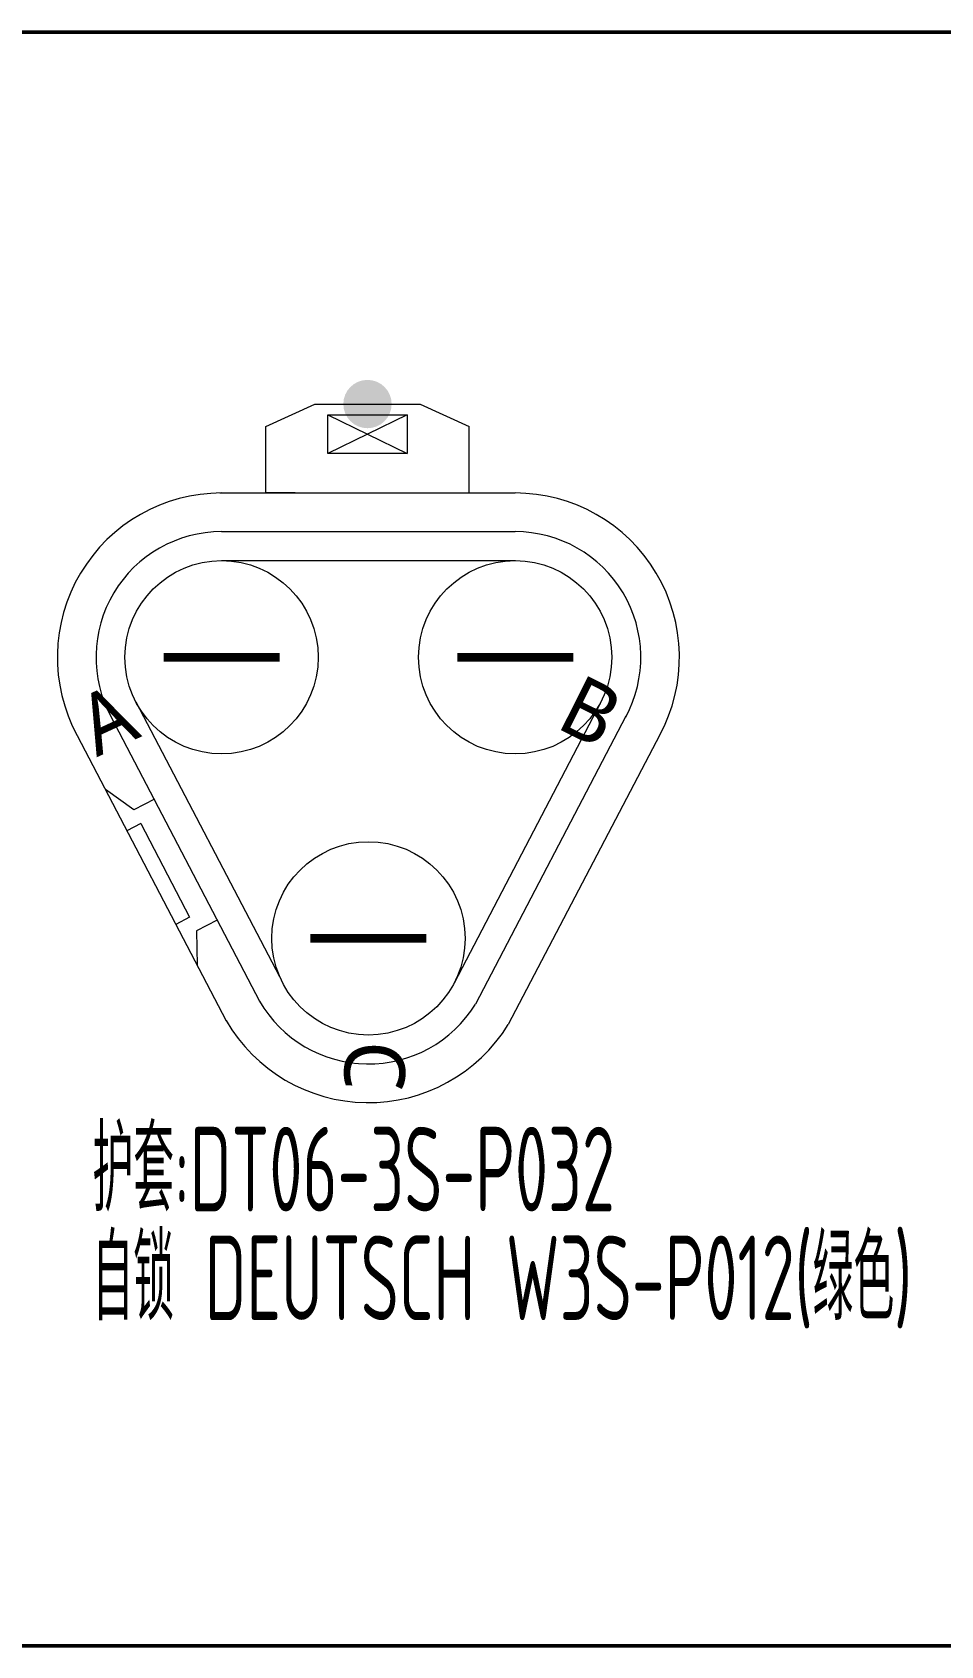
# Model space of a CAD drawing. Header units: millimetres. Extents: x 62 to 1873, y 998 to 1938.
# Drawn here: x 1575.8 to 1613.4, y 1054.6 to 1121.3 of the extents above; entities that cross this region are included whole.
import ezdxf
from ezdxf.enums import TextEntityAlignment as Align

# ---------------------------------------------------------------- set-up
doc = ezdxf.new("R2010")
doc.units = ezdxf.units.MM
for name, color, linetype, lineweight in [('1轮廓实线层', 7, 'Continuous', 50), ('护套层', 3, 'Continuous', 0), ('线号层', 6, 'Continuous', 0)]:
    doc.layers.add(name, color=color, linetype=linetype, lineweight=lineweight)
doc.layers.add('孔名层', color=1, linetype='Continuous')
doc.styles.add('ZTCAD', font='', dxfattribs={"height": 2.5, "bigfont": 'gbcbig.shx'})
doc.styles.add('孔名字体', font='', dxfattribs={"height": 5, "bigfont": 'gbcbig.shx'})
doc.styles.add('技术要求及剖视用', font='gbenor.shx', dxfattribs={"width": 0.7, "bigfont": 'gbcbig.shx'})
doc.styles.get('ZTCAD').set_extended_font_data('Microsoft YaHei')
doc.styles.get('孔名字体').set_extended_font_data('Microsoft YaHei')

# ---------------------------------------------------------------- blocks, each defined once
blk = doc.blocks.new('DT06-3S-P032-Out21520155211')
for p, q in [((-29.331, -14.824), (-27.311, -13.897)), ((-27.311, -13.897), (-22.939, -13.897)), ((-22.939, -13.897), (-20.92, -14.824)), ((-23.486, -14.346), (-26.765, -15.946)), ((-26.765, -14.346), (-23.486, -15.946)), ((-29.331, -17.579), (-29.331, -14.824)), ((-20.92, -17.579), (-20.92, -14.824)), ((-31.239, -17.579), (-19.012, -17.579)), ((-28.122, -17.579), (-29.331, -17.579)), ((-22.129, -17.579), (-20.92, -17.579)), ((-31.164, -19.178), (-19.012, -19.178)), ((-31.164, -20.378), (-18.998, -20.378)), ((-34.711, -26.227), (-28.765, -37.586)), ((-15.473, -26.238), (-21.543, -37.862)), ((-35.738, -26.851), (-29.591, -38.61)), ((-14.43, -26.819), (-20.66, -38.735)), ((-37.145, -27.612), (-30.969, -39.423)), ((-13.024, -27.581), (-19.297, -39.573)), ((-34.8, -30.697), (-35.976, -29.849)), ((-33.947, -30.255), (-34.8, -30.697)), ((-34.507, -31.261), (-35.083, -31.556)), ((-34.507, -31.261), (-32.498, -35.136)), ((-32.498, -35.136), (-33.057, -35.432)), ((-31.354, -35.258), (-32.206, -35.7)), ((-32.206, -35.7), (-32.17, -37.128))]:
    blk.add_line(p, q)
blk.add_lwpolyline([(-26.765, -14.346), (-23.486, -14.346), (-23.486, -15.946), (-26.765, -15.946)], close=True)
for centre in [(-31.164, -24.378), (-19.012, -24.378), (-25.088, -36.01)]:
    blk.add_circle(centre, 4)
for centre, radius, start, end in [((-31.164, -24.378), 6.799, 90, 208.40246), ((-19.012, -24.378), 6.799, 331.59754, 90), ((-31.164, -24.378), 5.2, 90, 208.40246), ((-19.012, -24.378), 5.2, 331.59754, 90), ((-25.088, -36.01), 5.2, 210, 328.40246), ((-25.088, -36.01), 6.799, 210, 328.40246)]:
    blk.add_arc(centre, radius, start, end)
at = {"layer": '孔名层', "style": '孔名字体'}
for s, rotation, p in [('B', 333.35123, (-17.398, -27.251)), ('A', 24.85285, (-36.334, -28.519)), ('C', 268.55868, (-26.043, -40.227))]:
    blk.add_text(s, height=2.5, rotation=rotation, dxfattribs=at).set_placement(p)
at = {"layer": '护套层', "style": '技术要求及剖视用', "width": 0.67}
for tag, p, flags in [('备注', (11.427, 11.354), 8), ('标号', (11.427, 7.354), 8), ('功能', (10.927, 3.354), 8), ('英文功能', (10.927, -0.646), 8), ('编号', (-0.073, -4.646), 8), ('护套号', (10.927, -4.646), 8), ('颜色', (31.927, -4.646), 9), ('厂家', (33.927, -4.646), 9), ('端子', (35.927, -4.646), 9), ('统计到BOM', (31.927, -6.646), 9), ('客户代号', (-0.073, -8.646), 8), ('配件', (10.927, -8.646), 8), ('配置', (31.927, -8.646), 9), ('编码', (33.927, -8.646), 9), ('防水栓', (35.927, -8.646), 9), ('工序', (31.927, -10.646), 9), ('工位', (33.927, -10.646), 9), ('设计软件', (38.687, -10.646), 9), ('附件', (10.927, -12.646), 8), ('视图', (31.927, -12.646), 9), ('方向', (33.927, -12.646), 9), ('盲栓', (35.927, -12.646), 9)]:
    blk.add_attdef(tag, p, '', height=3.5, dxfattribs=dict(at, flags=flags))
blk = doc.blocks.new('NullNoBlk')
at = {"const_width": 0.36}
blk.add_lwpolyline([(-2.4, 0), (2.4, 0)], dxfattribs=at)
at = {"style": 'ZTCAD', "flags": 9}
for tag, p in [('孔位', (-1.611, -0.044)), ('孔大小', (1.543, -0.044))]:
    blk.add_attdef(tag, text='', height=2, dxfattribs=at).set_placement(p, align=Align.MIDDLE)

msp = doc.modelspace()

# ---------------------------------------------------------------- hatches: boundary and pattern name
at = {"layer": '护套层'}
h = msp.add_hatch(color=256, dxfattribs=at)
edge = h.paths.add_edge_path()
edge.add_arc((1589.629, 1105.941), 1, 0, 360)

# ---------------------------------------------------------------- linework, layer by layer
at = {"layer": '1轮廓实线层', "color": 6}
msp.add_lwpolyline([(1511.872, 1121.327), (1667.907, 1121.327), (1667.907, 1054.554), (1511.872, 1054.554)], close=True, dxfattribs=at)

# ---------------------------------------------------------------- block references
at = {"layer": '护套层'}
ref = msp.add_blockref('DT06-3S-P032-Out21520155211', (1614.755, 1119.839), dxfattribs=at)
ref.add_attrib('护套号', '护套:DT06-3S-P032', (1578.246, 1072.529), dxfattribs={"height": 3.5, "style": '技术要求及剖视用', "width": 0.67})
ref.add_attrib('附件', '自锁 DEUTSCH W3S-P012(绿色)', (1578.246, 1068.029), dxfattribs={"height": 3.5, "style": '技术要求及剖视用', "width": 0.67})
at = {"layer": '线号层'}
for p in [(1583.595, 1095.459), (1595.745, 1095.459), (1589.665, 1083.829)]:
    msp.add_blockref('NullNoBlk', p, dxfattribs=at)

doc.saveas('drawing.dxf')
